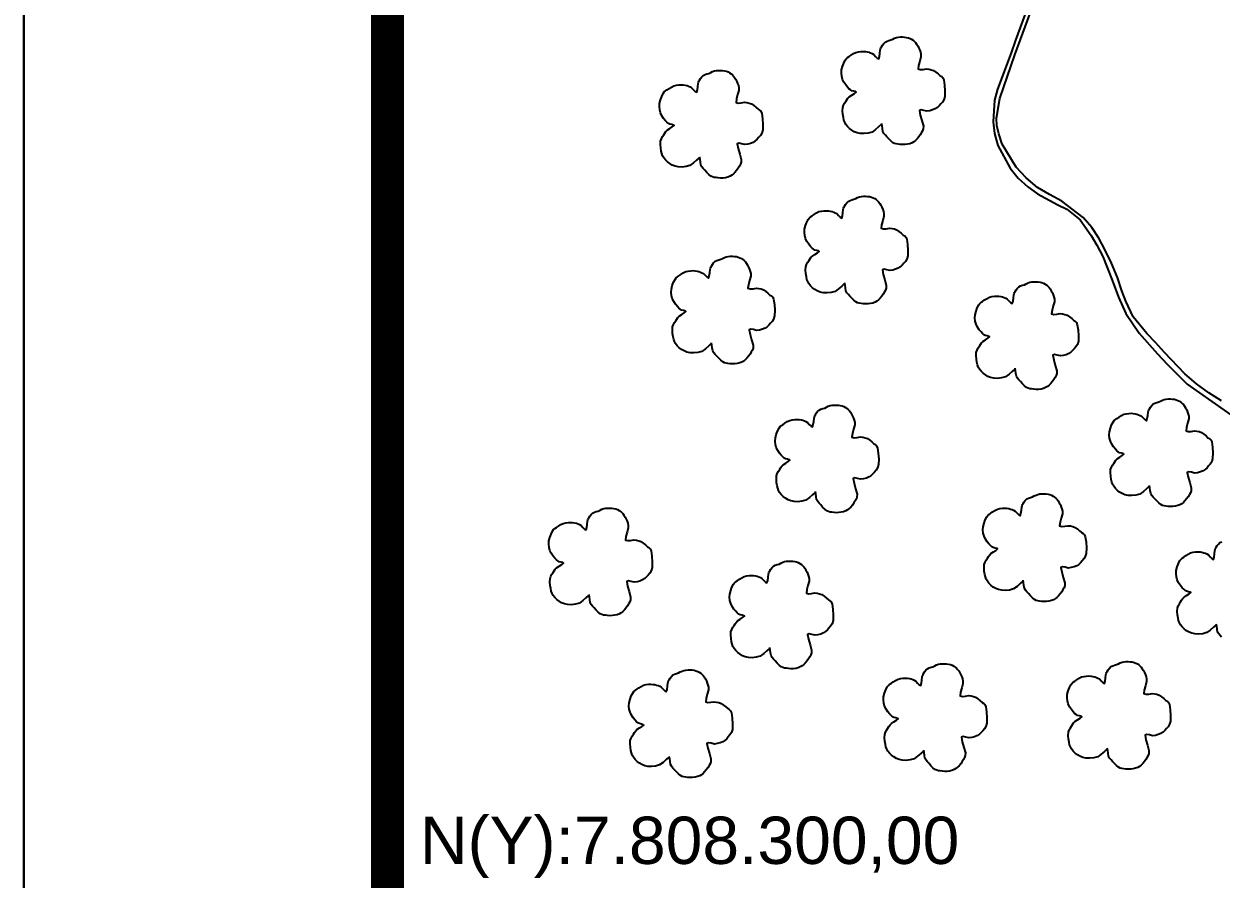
# Model space of a CAD drawing. Header units: millimetres. Extents: x 735053 to 737153, y 7806847 to 7809817.
# Drawn here: x 735053.1 to 735382.4, y 7808304.3 to 7808539.5 of the extents above; entities that cross this region are included whole.
import ezdxf
from ezdxf.enums import TextEntityAlignment as Align

# ---------------------------------------------------------------- set-up
doc = ezdxf.new("R2010")
doc.units = ezdxf.units.MM
doc.linetypes.add('CONTINUO', pattern=[0])
doc.linetypes.add('LIN0', pattern=[0])
for name, color, linetype in [('0114000524', 1, 'Continuous'), ('0114000524007', 5, 'Continuous'), ('MARGEM', 7, 'CONTINUO'), ('MATO', 3, 'LIN0')]:
    doc.layers.add(name, color=color, linetype=linetype)
doc.layers.add('MALHA', color=8, linetype='Continuous', lineweight=5)
doc.styles.get("Standard").update_dxf_attribs({"font": 'arial.ttf'})

msp = doc.modelspace()

# ---------------------------------------------------------------- linework, layer by layer
at = {"layer": '0114000524', "color": 1, "elevation": 521.97}
msp.add_lwpolyline([(735328.36, 7808541.99), (735325.81, 7808535), (735324.65, 7808531.55), (735320.9, 7808521.58), (735320.08, 7808518.52), (735319.71, 7808512.57), (735320.06, 7808509.34), (735321.01, 7808506.03), (735324.37, 7808499.8), (735326.59, 7808497.09), (735329.18, 7808494.7), (735331.88, 7808492.74), (735337.48, 7808489.76), (735339.94, 7808488.52), (735343.59, 7808485.6), (735346.63, 7808481.34), (735348.21, 7808478.64), (735349.89, 7808475.48), (735352.42, 7808469.02), (735354.13, 7808464.32), (735356.16, 7808459.86), (735359.87, 7808454.4), (735364.86, 7808448.77), (735367.53, 7808445.86), (735373.09, 7808440.36), (735386.66, 7808430.86)], dxfattribs=at)
at = {"layer": '0114000524007', "elevation": 521.53}
msp.add_lwpolyline([(735382.46, 7808435.85), (735379.03, 7808438.03), (735375.63, 7808440.49), (735372.45, 7808443.24), (735366.85, 7808449.08), (735364.34, 7808451.86), (735361.99, 7808454.34), (735358.21, 7808458.96), (735356.16, 7808463.26), (735355.12, 7808466.04), (735353.85, 7808469.74), (735352.2, 7808473.65), (735350.45, 7808477.26), (735348.73, 7808480.56), (735346.79, 7808483.53), (735344.44, 7808486.22), (735338.6, 7808490.76), (735335.2, 7808492.61), (735331.87, 7808494.51), (735328.77, 7808497.15), (735326.04, 7808500.11), (735322.17, 7808506.46), (735321.2, 7808509.25), (735320.71, 7808511.54), (735320.61, 7808513.59), (735321.56, 7808519.03), (735325.66, 7808530.96), (735330.05, 7808542.92)], dxfattribs=at)
at = {"layer": 'MARGEM', "color": 174, "linetype": 'LIN0'}
msp.add_line((735053.05, 7806846.82, 561.96), (735053.05, 7809816.82, 561.96), dxfattribs=at)
at = {"layer": 'MARGEM', "color": 174, "linetype": 'LIN0', "elevation": 561.96, "flags": 128}
msp.add_lwpolyline([(737153.05, 7806846.82), (737153.05, 7809816.82), (735053.05, 7809816.82), (735053.05, 7806846.82)], close=True, dxfattribs=at)
at = {"layer": 'MARGEM', "color": 174, "linetype": 'LIN0', "const_width": 9.09, "elevation": 561.96, "flags": 128}
msp.add_lwpolyline([(737053.05, 7807181.21), (737053.05, 7809716.82), (735153.05, 7809716.82), (735153.05, 7807181.21)], close=True, dxfattribs=at)
at = {"layer": 'MATO', "linetype": 'CONTINUO'}
for points in [[(735288.92, 7808511.89), (735288.18, 7808511.22), (735287.32, 7808510.46), (735286.36, 7808509.74), (735285.27, 7808509.45), (735284.17, 7808509.33), (735283.11, 7808509.37), (735282.25, 7808509.56), (735281.48, 7808509.86), (735280.79, 7808510.27), (735280.16, 7808510.75), (735279.61, 7808511.3), (735279.15, 7808511.88), (735278.84, 7808512.44), (735278.62, 7808513.05), (735278.47, 7808513.73), (735278.33, 7808514.64), (735278.26, 7808515.57), (735278.29, 7808516.47), (735278.52, 7808517.13), (735278.82, 7808517.69), (735279.18, 7808518.19), (735279.44, 7808518.64), (735279.74, 7808519.06), (735280.11, 7808519.47), (735280.83, 7808519.93), (735281.5, 7808520.37), (735281.98, 7808520.74), (735281.77, 7808520.89), (735281.34, 7808521), (735280.79, 7808521.12), (735280.41, 7808521.34), (735280.02, 7808521.66), (735279.62, 7808522.09), (735279.11, 7808522.72), (735278.64, 7808523.45), (735278.23, 7808524.26), (735278.02, 7808525.09), (735277.94, 7808525.96), (735277.99, 7808526.85), (735278.24, 7808527.83), (735278.59, 7808528.75), (735278.98, 7808529.55), (735279.29, 7808529.97), (735279.62, 7808530.27), (735280.03, 7808530.52), (735280.61, 7808530.94), (735281.25, 7808531.34), (735281.94, 7808531.69), (735282.62, 7808531.86), (735283.29, 7808531.94), (735283.94, 7808531.95), (735284.52, 7808531.93), (735285.05, 7808531.85), (735285.55, 7808531.73), (735285.98, 7808531.58), (735286.4, 7808531.39), (735286.81, 7808531.14), (735287.32, 7808530.59), (735287.79, 7808530.12), (735288.2, 7808529.9), (735288.4, 7808530.54), (735288.53, 7808531.39), (735288.62, 7808532.27), (735288.71, 7808532.65), (735288.81, 7808532.95), (735288.97, 7808533.21), (735289.25, 7808533.67), (735289.6, 7808534.12), (735290.01, 7808534.53), (735290.49, 7808534.76), (735291.02, 7808534.94), (735291.55, 7808535.09), (735292.05, 7808535.34), (735292.55, 7808535.57), (735293.06, 7808535.76), (735293.62, 7808535.87), (735294.19, 7808535.92), (735294.76, 7808535.92), (735295.31, 7808535.89), (735295.85, 7808535.81), (735296.36, 7808535.69), (735296.83, 7808535.51), (735297.26, 7808535.28), (735297.66, 7808535), (735298.01, 7808534.71), (735298.33, 7808534.36), (735298.63, 7808533.96), (735298.95, 7808533.45), (735299.23, 7808532.88), (735299.48, 7808532.28), (735299.67, 7808531.75), (735299.79, 7808531.14), (735299.81, 7808530.42), (735299.47, 7808529.24), (735299.16, 7808528.08), (735299.04, 7808527.11), (735299.64, 7808526.94), (735300.46, 7808527), (735301.36, 7808527.14), (735302.03, 7808527.07), (735302.67, 7808526.92), (735303.28, 7808526.68), (735303.93, 7808526.25), (735304.55, 7808525.75), (735305.1, 7808525.25), (735305.52, 7808525.01), (735305.85, 7808524.68), (735306.1, 7808524.1), (735306.31, 7808522.66), (735306.4, 7808521.07), (735306.37, 7808519.53), (735306.1, 7808518.66), (735305.72, 7808518), (735305.25, 7808517.49), (735304.82, 7808516.96), (735304.33, 7808516.5), (735303.77, 7808516.13), (735303.02, 7808515.83), (735302.23, 7808515.62), (735301.43, 7808515.5), (735300.57, 7808515.73), (735299.85, 7808515.86), (735299.37, 7808515.68), (735299.62, 7808514.41), (735300.05, 7808512.91), (735300.47, 7808511.42), (735300.44, 7808510.66), (735300.26, 7808510.08), (735299.97, 7808509.6), (735299.61, 7808508.98), (735299.19, 7808508.4), (735298.73, 7808507.87), (735298.32, 7808507.43), (735297.87, 7808507.08), (735297.38, 7808506.78), (735296.77, 7808506.56), (735296.12, 7808506.4), (735295.45, 7808506.31), (735294.79, 7808506.3), (735294.14, 7808506.34), (735293.54, 7808506.43), (735293.04, 7808506.48), (735292.57, 7808506.61), (735292.1, 7808506.83), (735291.54, 7808507.3), (735290.98, 7808507.86), (735290.46, 7808508.45), (735290.02, 7808508.91), (735289.64, 7808509.38), (735289.34, 7808509.9), (735289.22, 7808510.7), (735289.13, 7808511.47), (735289, 7808512.11)], [(735238.84, 7808502.7), (735238.1, 7808502.03), (735237.24, 7808501.27), (735236.28, 7808500.55), (735235.19, 7808500.26), (735234.09, 7808500.14), (735233.03, 7808500.18), (735232.17, 7808500.36), (735231.4, 7808500.67), (735230.71, 7808501.08), (735230.08, 7808501.56), (735229.52, 7808502.1), (735229.07, 7808502.69), (735228.76, 7808503.25), (735228.54, 7808503.86), (735228.39, 7808504.54), (735228.25, 7808505.45), (735228.18, 7808506.38), (735228.21, 7808507.27), (735228.43, 7808507.93), (735228.74, 7808508.5), (735229.09, 7808509), (735229.36, 7808509.45), (735229.66, 7808509.87), (735230.03, 7808510.27), (735230.74, 7808510.74), (735231.42, 7808511.18), (735231.9, 7808511.54), (735231.69, 7808511.7), (735231.25, 7808511.81), (735230.71, 7808511.92), (735230.33, 7808512.15), (735229.94, 7808512.47), (735229.53, 7808512.89), (735229.03, 7808513.52), (735228.55, 7808514.26), (735228.15, 7808515.07), (735227.94, 7808515.9), (735227.85, 7808516.77), (735227.9, 7808517.66), (735228.16, 7808518.64), (735228.5, 7808519.56), (735228.9, 7808520.36), (735229.2, 7808520.78), (735229.54, 7808521.08), (735229.95, 7808521.33), (735230.53, 7808521.75), (735231.17, 7808522.15), (735231.86, 7808522.49), (735232.54, 7808522.66), (735233.21, 7808522.75), (735233.86, 7808522.76), (735234.44, 7808522.73), (735234.97, 7808522.66), (735235.46, 7808522.53), (735235.9, 7808522.39), (735236.32, 7808522.2), (735236.73, 7808521.95), (735237.23, 7808521.4), (735237.71, 7808520.93), (735238.12, 7808520.71), (735238.32, 7808521.34), (735238.45, 7808522.2), (735238.54, 7808523.08), (735238.62, 7808523.46), (735238.73, 7808523.75), (735238.89, 7808524.02), (735239.17, 7808524.47), (735239.52, 7808524.93), (735239.93, 7808525.34), (735240.41, 7808525.57), (735240.93, 7808525.74), (735241.47, 7808525.9), (735241.97, 7808526.14), (735242.47, 7808526.38), (735242.98, 7808526.57), (735243.54, 7808526.67), (735244.11, 7808526.72), (735244.67, 7808526.73), (735245.23, 7808526.7), (735245.77, 7808526.62), (735246.28, 7808526.5), (735246.75, 7808526.31), (735247.18, 7808526.08), (735247.58, 7808525.81), (735247.93, 7808525.51), (735248.25, 7808525.17), (735248.55, 7808524.76), (735248.86, 7808524.26), (735249.15, 7808523.69), (735249.39, 7808523.09), (735249.59, 7808522.56), (735249.71, 7808521.95), (735249.73, 7808521.23), (735249.39, 7808520.05), (735249.08, 7808518.89), (735248.96, 7808517.92), (735249.56, 7808517.75), (735250.38, 7808517.8), (735251.28, 7808517.95), (735251.95, 7808517.88), (735252.59, 7808517.73), (735253.2, 7808517.49), (735253.85, 7808517.06), (735254.46, 7808516.56), (735255.01, 7808516.05), (735255.43, 7808515.82), (735255.77, 7808515.49), (735256.02, 7808514.91), (735256.22, 7808513.47), (735256.32, 7808511.87), (735256.29, 7808510.34), (735256.02, 7808509.47), (735255.64, 7808508.81), (735255.17, 7808508.3), (735254.74, 7808507.76), (735254.25, 7808507.31), (735253.68, 7808506.93), (735252.94, 7808506.64), (735252.15, 7808506.43), (735251.34, 7808506.31), (735250.49, 7808506.54), (735249.77, 7808506.66), (735249.29, 7808506.49), (735249.54, 7808505.22), (735249.96, 7808503.72), (735250.39, 7808502.23), (735250.35, 7808501.46), (735250.18, 7808500.89), (735249.88, 7808500.41), (735249.52, 7808499.79), (735249.11, 7808499.21), (735248.65, 7808498.67), (735248.24, 7808498.24), (735247.79, 7808497.88), (735247.3, 7808497.59), (735246.69, 7808497.37), (735246.04, 7808497.21), (735245.37, 7808497.12), (735244.7, 7808497.11), (735244.06, 7808497.15), (735243.45, 7808497.23), (735242.96, 7808497.29), (735242.49, 7808497.42), (735242.02, 7808497.64), (735241.46, 7808498.11), (735240.9, 7808498.67), (735240.38, 7808499.26), (735239.93, 7808499.71), (735239.56, 7808500.19), (735239.26, 7808500.71), (735239.14, 7808501.51), (735239.05, 7808502.28), (735238.92, 7808502.92)], [(735278.74, 7808468.07), (735278.01, 7808467.39), (735277.15, 7808466.63), (735276.19, 7808465.92), (735275.1, 7808465.62), (735274, 7808465.5), (735272.94, 7808465.54), (735272.07, 7808465.73), (735271.3, 7808466.04), (735270.62, 7808466.44), (735269.98, 7808466.93), (735269.43, 7808467.47), (735268.98, 7808468.06), (735268.67, 7808468.62), (735268.45, 7808469.22), (735268.3, 7808469.91), (735268.15, 7808470.81), (735268.09, 7808471.75), (735268.11, 7808472.64), (735268.34, 7808473.3), (735268.65, 7808473.87), (735269, 7808474.36), (735269.26, 7808474.82), (735269.56, 7808475.24), (735269.94, 7808475.64), (735270.65, 7808476.11), (735271.33, 7808476.54), (735271.81, 7808476.91), (735271.6, 7808477.06), (735271.16, 7808477.17), (735270.62, 7808477.29), (735270.23, 7808477.52), (735269.85, 7808477.83), (735269.44, 7808478.26), (735268.94, 7808478.89), (735268.46, 7808479.62), (735268.06, 7808480.44), (735267.85, 7808481.27), (735267.76, 7808482.14), (735267.81, 7808483.03), (735268.06, 7808484.01), (735268.41, 7808484.93), (735268.81, 7808485.73), (735269.11, 7808486.14), (735269.45, 7808486.44), (735269.85, 7808486.69), (735270.43, 7808487.11), (735271.08, 7808487.52), (735271.76, 7808487.86), (735272.45, 7808488.03), (735273.12, 7808488.11), (735273.77, 7808488.13), (735274.34, 7808488.1), (735274.88, 7808488.02), (735275.37, 7808487.9), (735275.81, 7808487.76), (735276.22, 7808487.57), (735276.64, 7808487.31), (735277.14, 7808486.76), (735277.62, 7808486.3), (735278.03, 7808486.07), (735278.23, 7808486.71), (735278.36, 7808487.56), (735278.44, 7808488.44), (735278.53, 7808488.83), (735278.64, 7808489.12), (735278.8, 7808489.39), (735279.08, 7808489.84), (735279.42, 7808490.29), (735279.83, 7808490.7), (735280.32, 7808490.93), (735280.84, 7808491.11), (735281.38, 7808491.27), (735281.87, 7808491.51), (735282.37, 7808491.74), (735282.89, 7808491.94), (735283.44, 7808492.04), (735284.01, 7808492.09), (735284.58, 7808492.09), (735285.14, 7808492.06), (735285.67, 7808491.99), (735286.18, 7808491.86), (735286.65, 7808491.68), (735287.09, 7808491.45), (735287.49, 7808491.18), (735287.84, 7808490.88), (735288.16, 7808490.53), (735288.46, 7808490.13), (735288.77, 7808489.62), (735289.06, 7808489.06), (735289.3, 7808488.46), (735289.5, 7808487.92), (735289.62, 7808487.32), (735289.63, 7808486.6), (735289.29, 7808485.42), (735288.98, 7808484.25), (735288.86, 7808483.28), (735289.47, 7808483.11), (735290.29, 7808483.17), (735291.19, 7808483.32), (735291.86, 7808483.24), (735292.5, 7808483.09), (735293.11, 7808482.85), (735293.76, 7808482.42), (735294.37, 7808481.93), (735294.92, 7808481.42), (735295.34, 7808481.19), (735295.68, 7808480.85), (735295.93, 7808480.27), (735296.13, 7808478.84), (735296.23, 7808477.24), (735296.2, 7808475.7), (735295.93, 7808474.83), (735295.54, 7808474.18), (735295.08, 7808473.66), (735294.65, 7808473.13), (735294.16, 7808472.67), (735293.59, 7808472.3), (735292.85, 7808472.01), (735292.06, 7808471.8), (735291.25, 7808471.67), (735290.39, 7808471.9), (735289.67, 7808472.03), (735289.2, 7808471.86), (735289.45, 7808470.59), (735289.87, 7808469.08), (735290.29, 7808467.59), (735290.26, 7808466.83), (735290.08, 7808466.25), (735289.79, 7808465.77), (735289.43, 7808465.16), (735289.01, 7808464.57), (735288.56, 7808464.04), (735288.14, 7808463.61), (735287.7, 7808463.25), (735287.2, 7808462.96), (735286.59, 7808462.73), (735285.94, 7808462.58), (735285.27, 7808462.48), (735284.61, 7808462.47), (735283.97, 7808462.51), (735283.36, 7808462.6), (735282.86, 7808462.66), (735282.4, 7808462.78), (735281.93, 7808463.01), (735281.37, 7808463.48), (735280.81, 7808464.03), (735280.28, 7808464.62), (735279.84, 7808465.08), (735279.47, 7808465.55), (735279.17, 7808466.08), (735279.05, 7808466.88), (735278.95, 7808467.65), (735278.82, 7808468.28)], [(735242.1, 7808451.57), (735241.36, 7808450.89), (735240.5, 7808450.13), (735239.54, 7808449.42), (735238.46, 7808449.12), (735237.35, 7808449), (735236.29, 7808449.04), (735235.43, 7808449.23), (735234.66, 7808449.54), (735233.98, 7808449.94), (735233.34, 7808450.43), (735232.79, 7808450.97), (735232.33, 7808451.56), (735232.02, 7808452.12), (735231.8, 7808452.72), (735231.65, 7808453.41), (735231.51, 7808454.31), (735231.44, 7808455.25), (735231.47, 7808456.14), (735231.7, 7808456.8), (735232, 7808457.37), (735232.36, 7808457.86), (735232.62, 7808458.32), (735232.92, 7808458.74), (735233.29, 7808459.14), (735234.01, 7808459.61), (735234.68, 7808460.04), (735235.16, 7808460.41), (735234.95, 7808460.56), (735234.52, 7808460.67), (735233.97, 7808460.79), (735233.59, 7808461.02), (735233.2, 7808461.33), (735232.8, 7808461.76), (735232.29, 7808462.39), (735231.82, 7808463.12), (735231.42, 7808463.94), (735231.2, 7808464.77), (735231.12, 7808465.64), (735231.17, 7808466.53), (735231.42, 7808467.51), (735231.77, 7808468.43), (735232.16, 7808469.23), (735232.47, 7808469.64), (735232.81, 7808469.94), (735233.21, 7808470.19), (735233.79, 7808470.61), (735234.43, 7808471.02), (735235.12, 7808471.36), (735235.8, 7808471.53), (735236.48, 7808471.61), (735237.12, 7808471.63), (735237.7, 7808471.6), (735238.23, 7808471.52), (735238.73, 7808471.4), (735239.16, 7808471.26), (735239.58, 7808471.07), (735239.99, 7808470.81), (735240.5, 7808470.26), (735240.97, 7808469.8), (735241.38, 7808469.57), (735241.58, 7808470.21), (735241.71, 7808471.06), (735241.8, 7808471.94), (735241.89, 7808472.33), (735242, 7808472.62), (735242.15, 7808472.89), (735242.43, 7808473.34), (735242.78, 7808473.79), (735243.19, 7808474.2), (735243.68, 7808474.43), (735244.2, 7808474.61), (735244.73, 7808474.77), (735245.23, 7808475.01), (735245.73, 7808475.24), (735246.24, 7808475.44), (735246.8, 7808475.54), (735247.37, 7808475.59), (735247.94, 7808475.59), (735248.49, 7808475.56), (735249.03, 7808475.49), (735249.54, 7808475.36), (735250.01, 7808475.18), (735250.44, 7808474.95), (735250.84, 7808474.68), (735251.19, 7808474.38), (735251.51, 7808474.04), (735251.81, 7808473.63), (735252.13, 7808473.12), (735252.41, 7808472.56), (735252.66, 7808471.96), (735252.85, 7808471.42), (735252.97, 7808470.82), (735252.99, 7808470.1), (735252.65, 7808468.92), (735252.34, 7808467.75), (735252.22, 7808466.78), (735252.82, 7808466.61), (735253.64, 7808466.67), (735254.54, 7808466.82), (735255.21, 7808466.74), (735255.85, 7808466.59), (735256.47, 7808466.35), (735257.12, 7808465.92), (735257.73, 7808465.43), (735258.28, 7808464.92), (735258.7, 7808464.69), (735259.03, 7808464.35), (735259.28, 7808463.77), (735259.49, 7808462.34), (735259.59, 7808460.74), (735259.55, 7808459.21), (735259.28, 7808458.33), (735258.9, 7808457.68), (735258.43, 7808457.16), (735258, 7808456.63), (735257.51, 7808456.17), (735256.95, 7808455.8), (735256.2, 7808455.51), (735255.41, 7808455.3), (735254.61, 7808455.17), (735253.75, 7808455.4), (735253.03, 7808455.53), (735252.55, 7808455.36), (735252.8, 7808454.09), (735253.23, 7808452.58), (735253.65, 7808451.09), (735253.62, 7808450.33), (735253.44, 7808449.75), (735253.15, 7808449.27), (735252.79, 7808448.66), (735252.37, 7808448.07), (735251.91, 7808447.54), (735251.5, 7808447.11), (735251.05, 7808446.75), (735250.56, 7808446.46), (735249.95, 7808446.23), (735249.3, 7808446.08), (735248.63, 7808445.98), (735247.97, 7808445.97), (735247.32, 7808446.01), (735246.72, 7808446.1), (735246.22, 7808446.16), (735245.75, 7808446.28), (735245.28, 7808446.51), (735244.72, 7808446.98), (735244.17, 7808447.53), (735243.64, 7808448.12), (735243.2, 7808448.58), (735242.82, 7808449.05), (735242.52, 7808449.58), (735242.4, 7808450.38), (735242.31, 7808451.15), (735242.18, 7808451.79)], [(735325.65, 7808444.56), (735324.92, 7808443.89), (735324.05, 7808443.13), (735323.09, 7808442.42), (735322.01, 7808442.12), (735320.9, 7808442), (735319.84, 7808442.04), (735318.98, 7808442.23), (735318.21, 7808442.53), (735317.53, 7808442.94), (735316.89, 7808443.42), (735316.34, 7808443.97), (735315.88, 7808444.55), (735315.57, 7808445.11), (735315.35, 7808445.72), (735315.21, 7808446.41), (735315.06, 7808447.31), (735314.99, 7808448.25), (735315.02, 7808449.14), (735315.25, 7808449.8), (735315.56, 7808450.37), (735315.91, 7808450.86), (735316.17, 7808451.32), (735316.47, 7808451.74), (735316.84, 7808452.14), (735317.56, 7808452.61), (735318.23, 7808453.04), (735318.71, 7808453.41), (735318.5, 7808453.56), (735318.07, 7808453.67), (735317.52, 7808453.79), (735317.14, 7808454.01), (735316.75, 7808454.33), (735316.35, 7808454.76), (735315.85, 7808455.39), (735315.37, 7808456.12), (735314.97, 7808456.93), (735314.75, 7808457.77), (735314.67, 7808458.63), (735314.72, 7808459.52), (735314.97, 7808460.5), (735315.32, 7808461.43), (735315.71, 7808462.22), (735316.02, 7808462.64), (735316.36, 7808462.94), (735316.76, 7808463.19), (735317.34, 7808463.61), (735317.99, 7808464.01), (735318.67, 7808464.36), (735319.35, 7808464.53), (735320.03, 7808464.61), (735320.68, 7808464.63), (735321.25, 7808464.6), (735321.78, 7808464.52), (735322.28, 7808464.4), (735322.71, 7808464.26), (735323.13, 7808464.06), (735323.54, 7808463.81), (735324.05, 7808463.26), (735324.52, 7808462.79), (735324.93, 7808462.57), (735325.14, 7808463.21), (735325.26, 7808464.06), (735325.35, 7808464.94), (735325.44, 7808465.32), (735325.55, 7808465.62), (735325.7, 7808465.89), (735325.98, 7808466.34), (735326.33, 7808466.79), (735326.74, 7808467.2), (735327.23, 7808467.43), (735327.75, 7808467.61), (735328.29, 7808467.77), (735328.78, 7808468.01), (735329.28, 7808468.24), (735329.79, 7808468.44), (735330.35, 7808468.54), (735330.92, 7808468.59), (735331.49, 7808468.59), (735332.04, 7808468.56), (735332.58, 7808468.49), (735333.09, 7808468.36), (735333.56, 7808468.18), (735334, 7808467.95), (735334.4, 7808467.67), (735334.74, 7808467.38), (735335.06, 7808467.03), (735335.36, 7808466.63), (735335.68, 7808466.12), (735335.97, 7808465.56), (735336.21, 7808464.96), (735336.41, 7808464.42), (735336.52, 7808463.81), (735336.54, 7808463.09), (735336.2, 7808461.91), (735335.89, 7808460.75), (735335.77, 7808459.78), (735336.37, 7808459.61), (735337.19, 7808459.67), (735338.09, 7808459.81), (735338.77, 7808459.74), (735339.4, 7808459.59), (735340.02, 7808459.35), (735340.67, 7808458.92), (735341.28, 7808458.43), (735341.83, 7808457.92), (735342.25, 7808457.69), (735342.58, 7808457.35), (735342.83, 7808456.77), (735343.04, 7808455.33), (735343.14, 7808453.74), (735343.11, 7808452.2), (735342.84, 7808451.33), (735342.45, 7808450.67), (735341.99, 7808450.16), (735341.55, 7808449.63), (735341.06, 7808449.17), (735340.5, 7808448.8), (735339.76, 7808448.5), (735338.96, 7808448.29), (735338.16, 7808448.17), (735337.3, 7808448.4), (735336.58, 7808448.53), (735336.1, 7808448.35), (735336.35, 7808447.09), (735336.78, 7808445.58), (735337.2, 7808444.09), (735337.17, 7808443.33), (735336.99, 7808442.75), (735336.7, 7808442.27), (735336.34, 7808441.66), (735335.92, 7808441.07), (735335.47, 7808440.54), (735335.05, 7808440.11), (735334.6, 7808439.75), (735334.11, 7808439.46), (735333.5, 7808439.23), (735332.85, 7808439.07), (735332.18, 7808438.98), (735331.52, 7808438.97), (735330.88, 7808439.01), (735330.27, 7808439.1), (735329.77, 7808439.16), (735329.3, 7808439.28), (735328.83, 7808439.5), (735328.27, 7808439.98), (735327.72, 7808440.53), (735327.19, 7808441.12), (735326.75, 7808441.58), (735326.37, 7808442.05), (735326.07, 7808442.58), (735325.96, 7808443.37), (735325.86, 7808444.15), (735325.73, 7808444.78)], [(735270.7, 7808410.64), (735269.97, 7808409.97), (735269.11, 7808409.2), (735268.15, 7808408.49), (735267.06, 7808408.19), (735265.96, 7808408.07), (735264.9, 7808408.11), (735264.03, 7808408.3), (735263.26, 7808408.61), (735262.58, 7808409.02), (735261.94, 7808409.5), (735261.39, 7808410.04), (735260.94, 7808410.63), (735260.63, 7808411.19), (735260.4, 7808411.8), (735260.26, 7808412.48), (735260.11, 7808413.39), (735260.04, 7808414.32), (735260.07, 7808415.21), (735260.3, 7808415.87), (735260.61, 7808416.44), (735260.96, 7808416.94), (735261.22, 7808417.39), (735261.52, 7808417.81), (735261.89, 7808418.21), (735262.61, 7808418.68), (735263.28, 7808419.11), (735263.76, 7808419.48), (735263.56, 7808419.63), (735263.12, 7808419.74), (735262.57, 7808419.86), (735262.19, 7808420.09), (735261.8, 7808420.4), (735261.4, 7808420.83), (735260.9, 7808421.46), (735260.42, 7808422.2), (735260.02, 7808423.01), (735259.8, 7808423.84), (735259.72, 7808424.71), (735259.77, 7808425.6), (735260.02, 7808426.58), (735260.37, 7808427.5), (735260.77, 7808428.3), (735261.07, 7808428.72), (735261.41, 7808429.02), (735261.81, 7808429.26), (735262.39, 7808429.69), (735263.04, 7808430.09), (735263.72, 7808430.43), (735264.4, 7808430.6), (735265.08, 7808430.68), (735265.73, 7808430.7), (735266.3, 7808430.67), (735266.84, 7808430.59), (735267.33, 7808430.47), (735267.77, 7808430.33), (735268.18, 7808430.14), (735268.6, 7808429.88), (735269.1, 7808429.33), (735269.58, 7808428.87), (735269.99, 7808428.64), (735270.19, 7808429.28), (735270.31, 7808430.13), (735270.4, 7808431.01), (735270.49, 7808431.4), (735270.6, 7808431.69), (735270.76, 7808431.96), (735271.03, 7808432.41), (735271.38, 7808432.86), (735271.79, 7808433.27), (735272.28, 7808433.5), (735272.8, 7808433.68), (735273.34, 7808433.84), (735273.83, 7808434.08), (735274.33, 7808434.31), (735274.84, 7808434.51), (735275.4, 7808434.61), (735275.97, 7808434.66), (735276.54, 7808434.66), (735277.1, 7808434.63), (735277.63, 7808434.56), (735278.14, 7808434.44), (735278.61, 7808434.25), (735279.05, 7808434.02), (735279.45, 7808433.75), (735279.8, 7808433.45), (735280.12, 7808433.11), (735280.41, 7808432.7), (735280.73, 7808432.19), (735281.02, 7808431.63), (735281.26, 7808431.03), (735281.46, 7808430.49), (735281.58, 7808429.89), (735281.59, 7808429.17), (735281.25, 7808427.99), (735280.94, 7808426.82), (735280.82, 7808425.85), (735281.43, 7808425.68), (735282.24, 7808425.74), (735283.15, 7808425.89), (735283.82, 7808425.81), (735284.45, 7808425.66), (735285.07, 7808425.43), (735285.72, 7808424.99), (735286.33, 7808424.5), (735286.88, 7808423.99), (735287.3, 7808423.76), (735287.63, 7808423.42), (735287.88, 7808422.84), (735288.09, 7808421.41), (735288.19, 7808419.81), (735288.16, 7808418.28), (735287.89, 7808417.41), (735287.5, 7808416.75), (735287.04, 7808416.23), (735286.61, 7808415.7), (735286.12, 7808415.25), (735285.55, 7808414.87), (735284.81, 7808414.58), (735284.01, 7808414.37), (735283.21, 7808414.25), (735282.35, 7808414.48), (735281.63, 7808414.6), (735281.16, 7808414.43), (735281.41, 7808413.16), (735281.83, 7808411.65), (735282.25, 7808410.16), (735282.22, 7808409.4), (735282.04, 7808408.83), (735281.75, 7808408.35), (735281.39, 7808407.73), (735280.97, 7808407.14), (735280.52, 7808406.61), (735280.1, 7808406.18), (735279.65, 7808405.82), (735279.16, 7808405.53), (735278.55, 7808405.31), (735277.9, 7808405.15), (735277.23, 7808405.06), (735276.57, 7808405.04), (735275.93, 7808405.09), (735275.32, 7808405.17), (735274.82, 7808405.23), (735274.35, 7808405.35), (735273.89, 7808405.58), (735273.33, 7808406.05), (735272.77, 7808406.6), (735272.24, 7808407.19), (735271.8, 7808407.65), (735271.42, 7808408.12), (735271.12, 7808408.65), (735271.01, 7808409.45), (735270.91, 7808410.22), (735270.78, 7808410.86)], [(735362.61, 7808412.32), (735361.87, 7808411.64), (735361.01, 7808410.88), (735360.05, 7808410.17), (735358.96, 7808409.87), (735357.86, 7808409.75), (735356.8, 7808409.79), (735355.94, 7808409.98), (735355.17, 7808410.29), (735354.48, 7808410.69), (735353.85, 7808411.18), (735353.3, 7808411.72), (735352.84, 7808412.31), (735352.53, 7808412.87), (735352.31, 7808413.47), (735352.16, 7808414.16), (735352.02, 7808415.06), (735351.95, 7808416), (735351.98, 7808416.89), (735352.2, 7808417.55), (735352.51, 7808418.12), (735352.86, 7808418.61), (735353.13, 7808419.07), (735353.43, 7808419.49), (735353.8, 7808419.89), (735354.52, 7808420.36), (735355.19, 7808420.79), (735355.67, 7808421.16), (735355.46, 7808421.31), (735355.03, 7808421.42), (735354.48, 7808421.54), (735354.1, 7808421.77), (735353.71, 7808422.08), (735353.31, 7808422.51), (735352.8, 7808423.14), (735352.32, 7808423.87), (735351.92, 7808424.69), (735351.71, 7808425.52), (735351.62, 7808426.39), (735351.67, 7808427.28), (735351.93, 7808428.26), (735352.27, 7808429.18), (735352.67, 7808429.98), (735352.97, 7808430.39), (735353.31, 7808430.69), (735353.72, 7808430.94), (735354.3, 7808431.36), (735354.94, 7808431.77), (735355.63, 7808432.11), (735356.31, 7808432.28), (735356.98, 7808432.36), (735357.63, 7808432.38), (735358.21, 7808432.35), (735358.74, 7808432.27), (735359.23, 7808432.15), (735359.67, 7808432.01), (735360.09, 7808431.82), (735360.5, 7808431.56), (735361, 7808431.01), (735361.48, 7808430.55), (735361.89, 7808430.32), (735362.09, 7808430.96), (735362.22, 7808431.81), (735362.31, 7808432.69), (735362.39, 7808433.08), (735362.5, 7808433.37), (735362.66, 7808433.64), (735362.94, 7808434.09), (735363.29, 7808434.54), (735363.7, 7808434.95), (735364.18, 7808435.18), (735364.71, 7808435.36), (735365.24, 7808435.52), (735365.74, 7808435.76), (735366.24, 7808435.99), (735366.75, 7808436.19), (735367.31, 7808436.29), (735367.88, 7808436.34), (735368.45, 7808436.34), (735369, 7808436.31), (735369.54, 7808436.24), (735370.05, 7808436.11), (735370.52, 7808435.93), (735370.95, 7808435.7), (735371.35, 7808435.43), (735371.7, 7808435.13), (735372.02, 7808434.78), (735372.32, 7808434.38), (735372.63, 7808433.87), (735372.92, 7808433.31), (735373.17, 7808432.71), (735373.36, 7808432.17), (735373.48, 7808431.57), (735373.5, 7808430.85), (735373.16, 7808429.67), (735372.85, 7808428.5), (735372.73, 7808427.53), (735373.33, 7808427.36), (735374.15, 7808427.42), (735375.05, 7808427.57), (735375.72, 7808427.49), (735376.36, 7808427.34), (735376.97, 7808427.1), (735377.62, 7808426.67), (735378.24, 7808426.18), (735378.78, 7808425.67), (735379.21, 7808425.44), (735379.54, 7808425.1), (735379.79, 7808424.52), (735379.99, 7808423.09), (735380.09, 7808421.49), (735380.06, 7808419.95), (735379.79, 7808419.08), (735379.41, 7808418.43), (735378.94, 7808417.91), (735378.51, 7808417.38), (735378.02, 7808416.92), (735377.46, 7808416.55), (735376.71, 7808416.26), (735375.92, 7808416.05), (735375.11, 7808415.92), (735374.26, 7808416.15), (735373.54, 7808416.28), (735373.06, 7808416.11), (735373.31, 7808414.84), (735373.74, 7808413.33), (735374.16, 7808411.84), (735374.13, 7808411.08), (735373.95, 7808410.5), (735373.66, 7808410.02), (735373.3, 7808409.41), (735372.88, 7808408.82), (735372.42, 7808408.29), (735372.01, 7808407.86), (735371.56, 7808407.5), (735371.07, 7808407.21), (735370.46, 7808406.98), (735369.81, 7808406.83), (735369.14, 7808406.73), (735368.48, 7808406.72), (735367.83, 7808406.76), (735367.23, 7808406.85), (735366.73, 7808406.91), (735366.26, 7808407.03), (735365.79, 7808407.26), (735365.23, 7808407.73), (735364.67, 7808408.28), (735364.15, 7808408.87), (735363.7, 7808409.33), (735363.33, 7808409.8), (735363.03, 7808410.33), (735362.91, 7808411.13), (735362.82, 7808411.9), (735362.69, 7808412.53)], [(735327.84, 7808386.22), (735327.11, 7808385.55), (735326.25, 7808384.78), (735325.29, 7808384.07), (735324.2, 7808383.77), (735323.1, 7808383.65), (735322.04, 7808383.69), (735321.17, 7808383.88), (735320.4, 7808384.19), (735319.72, 7808384.59), (735319.08, 7808385.08), (735318.53, 7808385.62), (735318.08, 7808386.21), (735317.77, 7808386.77), (735317.55, 7808387.38), (735317.4, 7808388.06), (735317.25, 7808388.96), (735317.18, 7808389.9), (735317.21, 7808390.79), (735317.44, 7808391.45), (735317.75, 7808392.02), (735318.1, 7808392.52), (735318.36, 7808392.97), (735318.66, 7808393.39), (735319.03, 7808393.79), (735319.75, 7808394.26), (735320.42, 7808394.69), (735320.91, 7808395.06), (735320.7, 7808395.21), (735320.26, 7808395.32), (735319.72, 7808395.44), (735319.33, 7808395.67), (735318.94, 7808395.98), (735318.54, 7808396.41), (735318.04, 7808397.04), (735317.56, 7808397.78), (735317.16, 7808398.59), (735316.95, 7808399.42), (735316.86, 7808400.29), (735316.91, 7808401.18), (735317.16, 7808402.16), (735317.51, 7808403.08), (735317.91, 7808403.88), (735318.21, 7808404.3), (735318.55, 7808404.59), (735318.95, 7808404.84), (735319.53, 7808405.26), (735320.18, 7808405.67), (735320.86, 7808406.01), (735321.55, 7808406.18), (735322.22, 7808406.26), (735322.87, 7808406.28), (735323.44, 7808406.25), (735323.98, 7808406.17), (735324.47, 7808406.05), (735324.91, 7808405.91), (735325.32, 7808405.72), (735325.74, 7808405.46), (735326.24, 7808404.91), (735326.72, 7808404.45), (735327.13, 7808404.22), (735327.33, 7808404.86), (735327.46, 7808405.71), (735327.54, 7808406.59), (735327.63, 7808406.98), (735327.74, 7808407.27), (735327.9, 7808407.54), (735328.18, 7808407.99), (735328.52, 7808408.44), (735328.93, 7808408.85), (735329.42, 7808409.08), (735329.94, 7808409.26), (735330.48, 7808409.42), (735330.97, 7808409.66), (735331.47, 7808409.89), (735331.99, 7808410.09), (735332.54, 7808410.19), (735333.11, 7808410.24), (735333.68, 7808410.24), (735334.24, 7808410.21), (735334.77, 7808410.14), (735335.28, 7808410.01), (735335.75, 7808409.83), (735336.19, 7808409.6), (735336.59, 7808409.33), (735336.94, 7808409.03), (735337.26, 7808408.69), (735337.56, 7808408.28), (735337.87, 7808407.77), (735338.16, 7808407.21), (735338.4, 7808406.61), (735338.6, 7808406.07), (735338.72, 7808405.47), (735338.73, 7808404.75), (735338.39, 7808403.57), (735338.08, 7808402.4), (735337.96, 7808401.43), (735338.57, 7808401.26), (735339.38, 7808401.32), (735340.29, 7808401.47), (735340.96, 7808401.39), (735341.6, 7808401.24), (735342.21, 7808401.01), (735342.86, 7808400.57), (735343.47, 7808400.08), (735344.02, 7808399.57), (735344.44, 7808399.34), (735344.78, 7808399), (735345.03, 7808398.42), (735345.23, 7808396.99), (735345.33, 7808395.39), (735345.3, 7808393.86), (735345.03, 7808392.99), (735344.64, 7808392.33), (735344.18, 7808391.81), (735343.75, 7808391.28), (735343.26, 7808390.83), (735342.69, 7808390.45), (735341.95, 7808390.16), (735341.15, 7808389.95), (735340.35, 7808389.83), (735339.49, 7808390.06), (735338.77, 7808390.18), (735338.3, 7808390.01), (735338.55, 7808388.74), (735338.97, 7808387.23), (735339.39, 7808385.74), (735339.36, 7808384.98), (735339.18, 7808384.4), (735338.89, 7808383.92), (735338.53, 7808383.31), (735338.11, 7808382.72), (735337.66, 7808382.19), (735337.24, 7808381.76), (735336.8, 7808381.4), (735336.3, 7808381.11), (735335.69, 7808380.88), (735335.04, 7808380.73), (735334.37, 7808380.64), (735333.71, 7808380.62), (735333.07, 7808380.66), (735332.46, 7808380.75), (735331.96, 7808380.81), (735331.49, 7808380.93), (735331.03, 7808381.16), (735330.47, 7808381.63), (735329.91, 7808382.18), (735329.38, 7808382.77), (735328.94, 7808383.23), (735328.56, 7808383.7), (735328.27, 7808384.23), (735328.15, 7808385.03), (735328.05, 7808385.8), (735327.92, 7808386.44)], [(735208.4, 7808382.31), (735207.67, 7808381.64), (735206.81, 7808380.87), (735205.85, 7808380.16), (735204.76, 7808379.86), (735203.66, 7808379.74), (735202.6, 7808379.78), (735201.73, 7808379.97), (735200.96, 7808380.28), (735200.28, 7808380.68), (735199.64, 7808381.17), (735199.09, 7808381.71), (735198.64, 7808382.3), (735198.33, 7808382.86), (735198.11, 7808383.47), (735197.96, 7808384.15), (735197.81, 7808385.06), (735197.75, 7808385.99), (735197.77, 7808386.88), (735198, 7808387.54), (735198.31, 7808388.11), (735198.66, 7808388.61), (735198.92, 7808389.06), (735199.22, 7808389.48), (735199.6, 7808389.88), (735200.31, 7808390.35), (735200.99, 7808390.78), (735201.47, 7808391.15), (735201.26, 7808391.3), (735200.82, 7808391.41), (735200.28, 7808391.53), (735199.89, 7808391.76), (735199.51, 7808392.07), (735199.1, 7808392.5), (735198.6, 7808393.13), (735198.12, 7808393.87), (735197.72, 7808394.68), (735197.51, 7808395.51), (735197.42, 7808396.38), (735197.47, 7808397.27), (735197.72, 7808398.25), (735198.07, 7808399.17), (735198.47, 7808399.97), (735198.77, 7808400.39), (735199.11, 7808400.69), (735199.52, 7808400.93), (735200.09, 7808401.36), (735200.74, 7808401.76), (735201.42, 7808402.1), (735202.11, 7808402.27), (735202.78, 7808402.35), (735203.43, 7808402.37), (735204, 7808402.34), (735204.54, 7808402.26), (735205.03, 7808402.14), (735205.47, 7808402), (735205.88, 7808401.81), (735206.3, 7808401.55), (735206.8, 7808401), (735207.28, 7808400.54), (735207.69, 7808400.31), (735207.89, 7808400.95), (735208.02, 7808401.8), (735208.1, 7808402.68), (735208.19, 7808403.07), (735208.3, 7808403.36), (735208.46, 7808403.63), (735208.74, 7808404.08), (735209.08, 7808404.53), (735209.49, 7808404.94), (735209.98, 7808405.17), (735210.5, 7808405.35), (735211.04, 7808405.51), (735211.53, 7808405.75), (735212.03, 7808405.98), (735212.55, 7808406.18), (735213.1, 7808406.28), (735213.67, 7808406.33), (735214.24, 7808406.33), (735214.8, 7808406.3), (735215.33, 7808406.23), (735215.84, 7808406.11), (735216.31, 7808405.92), (735216.75, 7808405.69), (735217.15, 7808405.42), (735217.5, 7808405.12), (735217.82, 7808404.78), (735218.12, 7808404.37), (735218.43, 7808403.86), (735218.72, 7808403.3), (735218.96, 7808402.7), (735219.16, 7808402.16), (735219.28, 7808401.56), (735219.29, 7808400.84), (735218.95, 7808399.66), (735218.64, 7808398.49), (735218.52, 7808397.52), (735219.13, 7808397.35), (735219.95, 7808397.41), (735220.85, 7808397.56), (735221.52, 7808397.48), (735222.16, 7808397.33), (735222.77, 7808397.1), (735223.42, 7808396.66), (735224.03, 7808396.17), (735224.58, 7808395.66), (735225, 7808395.43), (735225.34, 7808395.09), (735225.59, 7808394.51), (735225.79, 7808393.08), (735225.89, 7808391.48), (735225.86, 7808389.95), (735225.59, 7808389.08), (735225.2, 7808388.42), (735224.74, 7808387.9), (735224.31, 7808387.37), (735223.82, 7808386.92), (735223.25, 7808386.54), (735222.51, 7808386.25), (735221.72, 7808386.04), (735220.91, 7808385.92), (735220.05, 7808386.15), (735219.33, 7808386.27), (735218.86, 7808386.1), (735219.11, 7808384.83), (735219.53, 7808383.32), (735219.95, 7808381.83), (735219.92, 7808381.07), (735219.74, 7808380.5), (735219.45, 7808380.02), (735219.09, 7808379.4), (735218.67, 7808378.81), (735218.22, 7808378.28), (735217.8, 7808377.85), (735217.36, 7808377.49), (735216.86, 7808377.2), (735216.25, 7808376.98), (735215.6, 7808376.82), (735214.93, 7808376.73), (735214.27, 7808376.71), (735213.63, 7808376.76), (735213.02, 7808376.84), (735212.52, 7808376.9), (735212.06, 7808377.02), (735211.59, 7808377.25), (735211.03, 7808377.72), (735210.47, 7808378.27), (735209.94, 7808378.86), (735209.5, 7808379.32), (735209.13, 7808379.79), (735208.83, 7808380.32), (735208.71, 7808381.12), (735208.61, 7808381.89), (735208.48, 7808382.53)], [(735381, 7808374.2), (735380.26, 7808373.53), (735379.4, 7808372.77), (735378.44, 7808372.06), (735377.35, 7808371.76), (735376.25, 7808371.64), (735375.19, 7808371.68), (735374.32, 7808371.87), (735373.56, 7808372.17), (735372.87, 7808372.58), (735372.23, 7808373.06), (735371.68, 7808373.61), (735371.23, 7808374.19), (735370.92, 7808374.75), (735370.7, 7808375.36), (735370.55, 7808376.05), (735370.4, 7808376.95), (735370.34, 7808377.89), (735370.36, 7808378.78), (735370.59, 7808379.44), (735370.9, 7808380), (735371.25, 7808380.5), (735371.51, 7808380.96), (735371.81, 7808381.38), (735372.19, 7808381.78), (735372.9, 7808382.25), (735373.58, 7808382.68), (735374.06, 7808383.05), (735373.85, 7808383.2), (735373.41, 7808383.31), (735372.87, 7808383.43), (735372.48, 7808383.65), (735372.1, 7808383.97), (735371.69, 7808384.4), (735371.19, 7808385.03), (735370.71, 7808385.76), (735370.31, 7808386.57), (735370.1, 7808387.41), (735370.01, 7808388.27), (735370.06, 7808389.16), (735370.31, 7808390.14), (735370.66, 7808391.06), (735371.06, 7808391.86), (735371.36, 7808392.28), (735371.7, 7808392.58), (735372.11, 7808392.83), (735372.68, 7808393.25), (735373.33, 7808393.65), (735374.01, 7808394), (735374.7, 7808394.17), (735375.37, 7808394.25), (735376.02, 7808394.27), (735376.59, 7808394.24), (735377.13, 7808394.16), (735377.62, 7808394.04), (735378.06, 7808393.9), (735378.47, 7808393.7), (735378.89, 7808393.45), (735379.39, 7808392.9), (735379.87, 7808392.43), (735380.28, 7808392.21), (735380.48, 7808392.85), (735380.61, 7808393.7), (735380.69, 7808394.58), (735380.78, 7808394.96), (735380.89, 7808395.26), (735381.05, 7808395.53), (735381.33, 7808395.98), (735381.67, 7808396.43), (735382.08, 7808396.84), (735382.57, 7808397.07)], [(735258.17, 7808367.71), (735257.43, 7808367.04), (735256.57, 7808366.28), (735255.61, 7808365.57), (735254.52, 7808365.27), (735253.42, 7808365.15), (735252.36, 7808365.19), (735251.5, 7808365.38), (735250.73, 7808365.68), (735250.04, 7808366.09), (735249.41, 7808366.57), (735248.85, 7808367.12), (735248.4, 7808367.7), (735248.09, 7808368.26), (735247.87, 7808368.87), (735247.72, 7808369.55), (735247.58, 7808370.46), (735247.51, 7808371.39), (735247.54, 7808372.29), (735247.76, 7808372.95), (735248.07, 7808373.51), (735248.42, 7808374.01), (735248.69, 7808374.47), (735248.99, 7808374.88), (735249.36, 7808375.29), (735250.08, 7808375.76), (735250.75, 7808376.19), (735251.23, 7808376.56), (735251.02, 7808376.71), (735250.59, 7808376.82), (735250.04, 7808376.94), (735249.66, 7808377.16), (735249.27, 7808377.48), (735248.87, 7808377.91), (735248.36, 7808378.54), (735247.88, 7808379.27), (735247.48, 7808380.08), (735247.27, 7808380.92), (735247.18, 7808381.78), (735247.23, 7808382.67), (735247.49, 7808383.65), (735247.83, 7808384.57), (735248.23, 7808385.37), (735248.53, 7808385.79), (735248.87, 7808386.09), (735249.28, 7808386.34), (735249.86, 7808386.76), (735250.5, 7808387.16), (735251.19, 7808387.51), (735251.87, 7808387.68), (735252.54, 7808387.76), (735253.19, 7808387.77), (735253.77, 7808387.75), (735254.3, 7808387.67), (735254.79, 7808387.55), (735255.23, 7808387.41), (735255.65, 7808387.21), (735256.06, 7808386.96), (735256.56, 7808386.41), (735257.04, 7808385.94), (735257.45, 7808385.72), (735257.65, 7808386.36), (735257.78, 7808387.21), (735257.87, 7808388.09), (735257.95, 7808388.47), (735258.06, 7808388.77), (735258.22, 7808389.04), (735258.5, 7808389.49), (735258.85, 7808389.94), (735259.26, 7808390.35), (735259.74, 7808390.58), (735260.26, 7808390.76), (735260.8, 7808390.92), (735261.3, 7808391.16), (735261.8, 7808391.39), (735262.31, 7808391.58), (735262.87, 7808391.69), (735263.44, 7808391.74), (735264, 7808391.74), (735264.56, 7808391.71), (735265.1, 7808391.63), (735265.61, 7808391.51), (735266.08, 7808391.33), (735266.51, 7808391.1), (735266.91, 7808390.82), (735267.26, 7808390.53), (735267.58, 7808390.18), (735267.88, 7808389.78), (735268.19, 7808389.27), (735268.48, 7808388.7), (735268.73, 7808388.1), (735268.92, 7808387.57), (735269.04, 7808386.96), (735269.06, 7808386.24), (735268.72, 7808385.06), (735268.41, 7808383.9), (735268.29, 7808382.93), (735268.89, 7808382.76), (735269.71, 7808382.82), (735270.61, 7808382.96), (735271.28, 7808382.89), (735271.92, 7808382.74), (735272.53, 7808382.5), (735273.18, 7808382.07), (735273.8, 7808381.57), (735274.34, 7808381.07), (735274.77, 7808380.83), (735275.1, 7808380.5), (735275.35, 7808379.92), (735275.55, 7808378.48), (735275.65, 7808376.89), (735275.62, 7808375.35), (735275.35, 7808374.48), (735274.97, 7808373.82), (735274.5, 7808373.31), (735274.07, 7808372.78), (735273.58, 7808372.32), (735273.01, 7808371.95), (735272.27, 7808371.65), (735271.48, 7808371.44), (735270.67, 7808371.32), (735269.82, 7808371.55), (735269.1, 7808371.68), (735268.62, 7808371.5), (735268.87, 7808370.23), (735269.3, 7808368.73), (735269.72, 7808367.24), (735269.68, 7808366.48), (735269.51, 7808365.9), (735269.22, 7808365.42), (735268.86, 7808364.81), (735268.44, 7808364.22), (735267.98, 7808363.69), (735267.57, 7808363.26), (735267.12, 7808362.9), (735266.63, 7808362.61), (735266.02, 7808362.38), (735265.37, 7808362.22), (735264.7, 7808362.13), (735264.03, 7808362.12), (735263.39, 7808362.16), (735262.79, 7808362.25), (735262.29, 7808362.3), (735261.82, 7808362.43), (735261.35, 7808362.65), (735260.79, 7808363.13), (735260.23, 7808363.68), (735259.71, 7808364.27), (735259.26, 7808364.73), (735258.89, 7808365.2), (735258.59, 7808365.72), (735258.47, 7808366.52), (735258.38, 7808367.3), (735258.25, 7808367.93)], [(735382.53, 7808370.76), (735382.09, 7808371.22), (735381.72, 7808371.69), (735381.42, 7808372.21), (735381.3, 7808373.01), (735381.2, 7808373.79), (735381.07, 7808374.42)], [(735351, 7808340.06), (735350.27, 7808339.39), (735349.41, 7808338.62), (735348.45, 7808337.91), (735347.36, 7808337.61), (735346.26, 7808337.5), (735345.2, 7808337.54), (735344.33, 7808337.72), (735343.56, 7808338.03), (735342.88, 7808338.44), (735342.24, 7808338.92), (735341.69, 7808339.46), (735341.24, 7808340.05), (735340.93, 7808340.61), (735340.71, 7808341.22), (735340.56, 7808341.9), (735340.41, 7808342.81), (735340.34, 7808343.74), (735340.37, 7808344.63), (735340.6, 7808345.29), (735340.91, 7808345.86), (735341.26, 7808346.36), (735341.52, 7808346.81), (735341.82, 7808347.23), (735342.19, 7808347.63), (735342.91, 7808348.1), (735343.58, 7808348.54), (735344.07, 7808348.9), (735343.86, 7808349.06), (735343.42, 7808349.16), (735342.87, 7808349.28), (735342.49, 7808349.51), (735342.1, 7808349.83), (735341.7, 7808350.25), (735341.2, 7808350.88), (735340.72, 7808351.62), (735340.32, 7808352.43), (735340.1, 7808353.26), (735340.02, 7808354.13), (735340.07, 7808355.02), (735340.32, 7808356), (735340.67, 7808356.92), (735341.07, 7808357.72), (735341.37, 7808358.14), (735341.71, 7808358.44), (735342.11, 7808358.69), (735342.69, 7808359.11), (735343.34, 7808359.51), (735344.02, 7808359.85), (735344.71, 7808360.02), (735345.38, 7808360.11), (735346.03, 7808360.12), (735346.6, 7808360.09), (735347.14, 7808360.02), (735347.63, 7808359.89), (735348.07, 7808359.75), (735348.48, 7808359.56), (735348.9, 7808359.31), (735349.4, 7808358.76), (735349.88, 7808358.29), (735350.29, 7808358.07), (735350.49, 7808358.7), (735350.62, 7808359.56), (735350.7, 7808360.44), (735350.79, 7808360.82), (735350.9, 7808361.11), (735351.06, 7808361.38), (735351.33, 7808361.83), (735351.68, 7808362.29), (735352.09, 7808362.7), (735352.58, 7808362.93), (735353.1, 7808363.1), (735353.64, 7808363.26), (735354.13, 7808363.5), (735354.63, 7808363.73), (735355.15, 7808363.93), (735355.7, 7808364.03), (735356.27, 7808364.08), (735356.84, 7808364.09), (735357.4, 7808364.06), (735357.93, 7808363.98), (735358.44, 7808363.86), (735358.91, 7808363.67), (735359.35, 7808363.44), (735359.75, 7808363.17), (735360.1, 7808362.87), (735360.42, 7808362.53), (735360.71, 7808362.12), (735361.03, 7808361.61), (735361.32, 7808361.05), (735361.56, 7808360.45), (735361.76, 7808359.91), (735361.88, 7808359.31), (735361.89, 7808358.59), (735361.55, 7808357.41), (735361.24, 7808356.24), (735361.12, 7808355.27), (735361.73, 7808355.1), (735362.54, 7808355.16), (735363.45, 7808355.31), (735364.12, 7808355.23), (735364.75, 7808355.09), (735365.37, 7808354.85), (735366.02, 7808354.42), (735366.63, 7808353.92), (735367.18, 7808353.41), (735367.6, 7808353.18), (735367.94, 7808352.84), (735368.19, 7808352.26), (735368.39, 7808350.83), (735368.49, 7808349.23), (735368.46, 7808347.7), (735368.19, 7808346.83), (735367.8, 7808346.17), (735367.34, 7808345.65), (735366.91, 7808345.12), (735366.42, 7808344.67), (735365.85, 7808344.29), (735365.11, 7808344), (735364.31, 7808343.79), (735363.51, 7808343.67), (735362.65, 7808343.9), (735361.93, 7808344.02), (735361.46, 7808343.85), (735361.71, 7808342.58), (735362.13, 7808341.07), (735362.55, 7808339.58), (735362.52, 7808338.82), (735362.34, 7808338.25), (735362.05, 7808337.77), (735361.69, 7808337.15), (735361.27, 7808336.57), (735360.82, 7808336.03), (735360.4, 7808335.6), (735359.96, 7808335.24), (735359.46, 7808334.95), (735358.85, 7808334.73), (735358.2, 7808334.57), (735357.53, 7808334.48), (735356.87, 7808334.47), (735356.23, 7808334.51), (735355.62, 7808334.59), (735355.12, 7808334.65), (735354.65, 7808334.78), (735354.19, 7808335), (735353.63, 7808335.47), (735353.07, 7808336.03), (735352.54, 7808336.61), (735352.1, 7808337.07), (735351.72, 7808337.55), (735351.43, 7808338.07), (735351.31, 7808338.87), (735351.21, 7808339.64), (735351.08, 7808340.28)], [(735230.48, 7808337.78), (735229.74, 7808337.11), (735228.88, 7808336.35), (735227.92, 7808335.64), (735226.83, 7808335.34), (735225.73, 7808335.22), (735224.67, 7808335.26), (735223.81, 7808335.45), (735223.04, 7808335.75), (735222.35, 7808336.16), (735221.72, 7808336.64), (735221.16, 7808337.19), (735220.71, 7808337.77), (735220.4, 7808338.33), (735220.18, 7808338.94), (735220.03, 7808339.63), (735219.89, 7808340.53), (735219.82, 7808341.47), (735219.85, 7808342.36), (735220.07, 7808343.02), (735220.38, 7808343.58), (735220.73, 7808344.08), (735221, 7808344.54), (735221.3, 7808344.96), (735221.67, 7808345.36), (735222.39, 7808345.83), (735223.06, 7808346.26), (735223.54, 7808346.63), (735223.33, 7808346.78), (735222.9, 7808346.89), (735222.35, 7808347.01), (735221.97, 7808347.23), (735221.58, 7808347.55), (735221.18, 7808347.98), (735220.67, 7808348.61), (735220.19, 7808349.34), (735219.79, 7808350.15), (735219.58, 7808350.99), (735219.49, 7808351.85), (735219.54, 7808352.74), (735219.8, 7808353.72), (735220.14, 7808354.65), (735220.54, 7808355.44), (735220.84, 7808355.86), (735221.18, 7808356.16), (735221.59, 7808356.41), (735222.17, 7808356.83), (735222.81, 7808357.23), (735223.5, 7808357.58), (735224.18, 7808357.75), (735224.85, 7808357.83), (735225.5, 7808357.85), (735226.08, 7808357.82), (735226.61, 7808357.74), (735227.1, 7808357.62), (735227.54, 7808357.48), (735227.96, 7808357.28), (735228.37, 7808357.03), (735228.87, 7808356.48), (735229.35, 7808356.01), (735229.76, 7808355.79), (735229.96, 7808356.43), (735230.09, 7808357.28), (735230.18, 7808358.16), (735230.26, 7808358.54), (735230.37, 7808358.84), (735230.53, 7808359.11), (735230.81, 7808359.56), (735231.16, 7808360.01), (735231.57, 7808360.42), (735232.05, 7808360.65), (735232.57, 7808360.83), (735233.11, 7808360.99), (735233.61, 7808361.23), (735234.11, 7808361.46), (735234.62, 7808361.66), (735235.18, 7808361.76), (735235.75, 7808361.81), (735236.31, 7808361.81), (735236.87, 7808361.78), (735237.41, 7808361.7), (735237.92, 7808361.58), (735238.39, 7808361.4), (735238.82, 7808361.17), (735239.22, 7808360.89), (735239.57, 7808360.6), (735239.89, 7808360.25), (735240.19, 7808359.85), (735240.5, 7808359.34), (735240.79, 7808358.78), (735241.04, 7808358.18), (735241.23, 7808357.64), (735241.35, 7808357.03), (735241.37, 7808356.31), (735241.03, 7808355.13), (735240.72, 7808353.97), (735240.6, 7808353), (735241.2, 7808352.83), (735242.02, 7808352.89), (735242.92, 7808353.03), (735243.59, 7808352.96), (735244.23, 7808352.81), (735244.84, 7808352.57), (735245.49, 7808352.14), (735246.11, 7808351.65), (735246.65, 7808351.14), (735247.07, 7808350.9), (735247.41, 7808350.57), (735247.66, 7808349.99), (735247.86, 7808348.55), (735247.96, 7808346.96), (735247.93, 7808345.42), (735247.66, 7808344.55), (735247.28, 7808343.89), (735246.81, 7808343.38), (735246.38, 7808342.85), (735245.89, 7808342.39), (735245.32, 7808342.02), (735244.58, 7808341.72), (735243.79, 7808341.51), (735242.98, 7808341.39), (735242.13, 7808341.62), (735241.41, 7808341.75), (735240.93, 7808341.57), (735241.18, 7808340.3), (735241.6, 7808338.8), (735242.03, 7808337.31), (735241.99, 7808336.55), (735241.82, 7808335.97), (735241.53, 7808335.49), (735241.17, 7808334.88), (735240.75, 7808334.29), (735240.29, 7808333.76), (735239.88, 7808333.33), (735239.43, 7808332.97), (735238.94, 7808332.68), (735238.33, 7808332.45), (735237.68, 7808332.29), (735237.01, 7808332.2), (735236.34, 7808332.19), (735235.7, 7808332.23), (735235.09, 7808332.32), (735234.6, 7808332.38), (735234.13, 7808332.5), (735233.66, 7808332.72), (735233.1, 7808333.2), (735232.54, 7808333.75), (735232.02, 7808334.34), (735231.57, 7808334.8), (735231.2, 7808335.27), (735230.9, 7808335.79), (735230.78, 7808336.59), (735230.69, 7808337.37), (735230.56, 7808338)], [(735300.49, 7808339.47), (735299.75, 7808338.8), (735298.89, 7808338.04), (735297.93, 7808337.32), (735296.84, 7808337.03), (735295.74, 7808336.91), (735294.68, 7808336.95), (735293.82, 7808337.14), (735293.05, 7808337.44), (735292.36, 7808337.85), (735291.73, 7808338.33), (735291.18, 7808338.88), (735290.72, 7808339.46), (735290.41, 7808340.02), (735290.19, 7808340.63), (735290.04, 7808341.31), (735289.9, 7808342.22), (735289.83, 7808343.15), (735289.86, 7808344.05), (735290.08, 7808344.71), (735290.39, 7808345.27), (735290.74, 7808345.77), (735291.01, 7808346.22), (735291.31, 7808346.64), (735291.68, 7808347.05), (735292.4, 7808347.51), (735293.07, 7808347.95), (735293.55, 7808348.32), (735293.34, 7808348.47), (735292.91, 7808348.58), (735292.36, 7808348.7), (735291.98, 7808348.92), (735291.59, 7808349.24), (735291.19, 7808349.67), (735290.68, 7808350.3), (735290.2, 7808351.03), (735289.8, 7808351.84), (735289.59, 7808352.67), (735289.5, 7808353.54), (735289.55, 7808354.43), (735289.81, 7808355.41), (735290.15, 7808356.33), (735290.55, 7808357.13), (735290.85, 7808357.55), (735291.19, 7808357.85), (735291.6, 7808358.1), (735292.18, 7808358.52), (735292.82, 7808358.92), (735293.51, 7808359.27), (735294.19, 7808359.44), (735294.86, 7808359.52), (735295.51, 7808359.53), (735296.09, 7808359.51), (735296.62, 7808359.43), (735297.11, 7808359.31), (735297.55, 7808359.16), (735297.97, 7808358.97), (735298.38, 7808358.72), (735298.88, 7808358.17), (735299.36, 7808357.7), (735299.77, 7808357.48), (735299.97, 7808358.12), (735300.1, 7808358.97), (735300.19, 7808359.85), (735300.27, 7808360.23), (735300.38, 7808360.53), (735300.54, 7808360.79), (735300.82, 7808361.25), (735301.17, 7808361.7), (735301.58, 7808362.11), (735302.06, 7808362.34), (735302.58, 7808362.52), (735303.12, 7808362.67), (735303.62, 7808362.92), (735304.12, 7808363.15), (735304.63, 7808363.34), (735305.19, 7808363.45), (735305.76, 7808363.5), (735306.33, 7808363.5), (735306.88, 7808363.47), (735307.42, 7808363.39), (735307.93, 7808363.27), (735308.4, 7808363.09), (735308.83, 7808362.86), (735309.23, 7808362.58), (735309.58, 7808362.29), (735309.9, 7808361.94), (735310.2, 7808361.54), (735310.51, 7808361.03), (735310.8, 7808360.46), (735311.05, 7808359.86), (735311.24, 7808359.33), (735311.36, 7808358.72), (735311.38, 7808358), (735311.04, 7808356.82), (735310.73, 7808355.66), (735310.61, 7808354.69), (735311.21, 7808354.52), (735312.03, 7808354.58), (735312.93, 7808354.72), (735313.6, 7808354.65), (735314.24, 7808354.5), (735314.85, 7808354.26), (735315.5, 7808353.83), (735316.12, 7808353.33), (735316.66, 7808352.83), (735317.09, 7808352.59), (735317.42, 7808352.26), (735317.67, 7808351.68), (735317.87, 7808350.24), (735317.97, 7808348.65), (735317.94, 7808347.11), (735317.67, 7808346.24), (735317.29, 7808345.58), (735316.82, 7808345.07), (735316.39, 7808344.54), (735315.9, 7808344.08), (735315.33, 7808343.71), (735314.59, 7808343.41), (735313.8, 7808343.2), (735312.99, 7808343.08), (735312.14, 7808343.31), (735311.42, 7808343.44), (735310.94, 7808343.26), (735311.19, 7808341.99), (735311.62, 7808340.49), (735312.04, 7808339), (735312.01, 7808338.24), (735311.83, 7808337.66), (735311.54, 7808337.18), (735311.18, 7808336.56), (735310.76, 7808335.98), (735310.3, 7808335.45), (735309.89, 7808335.01), (735309.44, 7808334.66), (735308.95, 7808334.36), (735308.34, 7808334.14), (735307.69, 7808333.98), (735307.02, 7808333.89), (735306.36, 7808333.88), (735305.71, 7808333.92), (735305.11, 7808334.01), (735304.61, 7808334.06), (735304.14, 7808334.19), (735303.67, 7808334.41), (735303.11, 7808334.88), (735302.55, 7808335.44), (735302.03, 7808336.03), (735301.58, 7808336.49), (735301.21, 7808336.96), (735300.91, 7808337.48), (735300.79, 7808338.28), (735300.7, 7808339.05), (735300.57, 7808339.69)]]:
    msp.add_lwpolyline(points, dxfattribs=at)

# ---------------------------------------------------------------- texts
at = {"layer": 'MALHA'}
msp.add_text('N(Y):7.808.300,00', height=13, dxfattribs=at).set_placement((735161.98, 7808304.52), align=Align.BOTTOM_LEFT)

doc.saveas('drawing.dxf')
